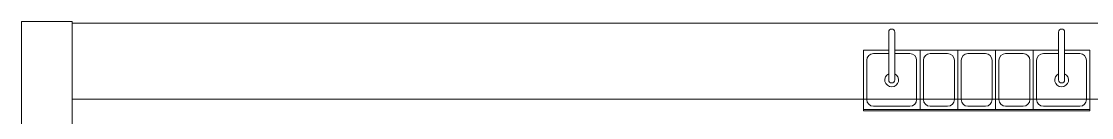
# Model space of a CAD drawing. Header units: millimetres. Extents: x 744843 to 745492, y 2520966 to 2521458.
# Drawn here: x 745442.445 to 745445.611, y 2521106.435 to 2521106.72 of the extents above; entities that cross this region are included whole.
import ezdxf

# ---------------------------------------------------------------- set-up
doc = ezdxf.new("R2010")
doc.units = ezdxf.units.MM
doc.linetypes.add('HIDDEN', pattern=[9.525, 6.35, -3.175])
for name, color, linetype, lineweight in [('A_Muebles_Cocina_2a.Etapa', 230, 'Continuous', 20), ('A_Muros', 30, 'Continuous', 20), ('A_Muros_Bajos', 31, 'Continuous', 20), ('A_Proyecciones', 192, 'HIDDEN', 20)]:
    doc.layers.add(name, color=color, linetype=linetype, lineweight=lineweight)
doc.linetypes.add('ZIGZAG', pattern='A,0.00254,-5.08,[131,ltypeshp.shx,S=5.08,R=0,X=-5.08,Y=0],-10.16,[131,ltypeshp.shx,S=5.08,R=180,X=5.08,Y=0],-5.08', length=20.32254)

# ---------------------------------------------------------------- blocks, each defined once
blk = doc.blocks.new('Cocina_Dispenser')
at = {"layer": 'A_Muebles_Cocina_2a.Etapa'}
for p, q in [((0.0748, 0.088), (0.0748, 0.2296)), ((0.0748, 0.088), (0.0748, 0.2296)), ((0.0927, 0.088), (0.0927, 0.2296)), ((0.0927, 0.088), (0.0927, 0.2296)), ((0.5773, 0.088), (0.5773, 0.2296)), ((0.5773, 0.088), (0.5773, 0.2296)), ((0.5952, 0.088), (0.5952, 0.2296)), ((0.5952, 0.088), (0.5952, 0.2296)), ((0.0748, 0.176), (0, 0.176)), ((0, -0.004), (0, 0.176)), ((0.0748, 0.176), (0, 0.176)), ((0, -0.004), (0, 0.176)), ((0.0748, 0.166), (0.03, 0.166)), ((0.0748, 0.166), (0.03, 0.166)), ((0.0927, 0.176), (0.5773, 0.176)), ((0.0927, 0.176), (0.5773, 0.176)), ((0.1375, 0.166), (0.0927, 0.166)), ((0.1375, 0.166), (0.0927, 0.166)), ((0.1675, 0), (0.1675, 0.176)), ((0.1675, 0), (0.1675, 0.176)), ((0.2492, 0.166), (0.1975, 0.166)), ((0.2492, 0.166), (0.1975, 0.166)), ((0.2792, 0), (0.2792, 0.176)), ((0.2792, 0), (0.2792, 0.176)), ((0.3608, 0.166), (0.3092, 0.166)), ((0.3608, 0.166), (0.3092, 0.166)), ((0.3908, 0.176), (0.3908, 0)), ((0.3908, 0.176), (0.3908, 0)), ((0.4725, 0.166), (0.4208, 0.166)), ((0.4725, 0.166), (0.4208, 0.166)), ((0.5025, 0.176), (0.5025, 0)), ((0.5025, 0.176), (0.5025, 0)), ((0.5773, 0.166), (0.5325, 0.166)), ((0.5773, 0.166), (0.5325, 0.166)), ((0.67, 0.176), (0.5952, 0.176)), ((0.67, 0.176), (0.5952, 0.176)), ((0.64, 0.166), (0.5952, 0.166)), ((0.64, 0.166), (0.5952, 0.166)), ((0.67, 0.176), (0.67, -0.004)), ((0.67, 0.176), (0.67, -0.004)), ((0.01, 0.146), (0.01, 0.03)), ((0.01, 0.146), (0.01, 0.03)), ((0.1575, 0.03), (0.1575, 0.146)), ((0.1575, 0.03), (0.1575, 0.146)), ((0.1775, 0.146), (0.1775, 0.03)), ((0.1775, 0.146), (0.1775, 0.03)), ((0.2692, 0.03), (0.2692, 0.146)), ((0.2692, 0.03), (0.2692, 0.146)), ((0.2892, 0.146), (0.2892, 0.03)), ((0.2892, 0.146), (0.2892, 0.03)), ((0.3808, 0.03), (0.3808, 0.146)), ((0.3808, 0.03), (0.3808, 0.146)), ((0.4008, 0.146), (0.4008, 0.03)), ((0.4008, 0.146), (0.4008, 0.03)), ((0.4925, 0.03), (0.4925, 0.146)), ((0.4925, 0.03), (0.4925, 0.146)), ((0.5125, 0.146), (0.5125, 0.03)), ((0.5125, 0.146), (0.5125, 0.03)), ((0.66, 0.03), (0.66, 0.146)), ((0.66, 0.03), (0.66, 0.146)), ((0, 0), (0.67, 0)), ((0, 0), (0.67, 0)), ((0.03, 0.01), (0.1375, 0.01)), ((0.03, 0.01), (0.1375, 0.01)), ((0.1975, 0.01), (0.2492, 0.01)), ((0.1975, 0.01), (0.2492, 0.01)), ((0.3092, 0.01), (0.3608, 0.01)), ((0.3092, 0.01), (0.3608, 0.01)), ((0.4208, 0.01), (0.4725, 0.01)), ((0.4208, 0.01), (0.4725, 0.01)), ((0.5325, 0.01), (0.64, 0.01)), ((0.5325, 0.01), (0.64, 0.01)), ((0.67, -0.004), (0, -0.004)), ((0.67, -0.004), (0, -0.004))]:
    blk.add_line(p, q, dxfattribs=at)
for centre, radius, start, end in [((0.0837, 0.2296), 0.00891, 0, 180), ((0.0837, 0.2296), 0.00891, 0, 180), ((0.5863, 0.2296), 0.00891, 0, 180), ((0.5863, 0.2296), 0.00891, 0, 180), ((0.03, 0.146), 0.02, 90, 180), ((0.03, 0.146), 0.02, 90, 180), ((0.1375, 0.146), 0.02, 360, 90), ((0.1375, 0.146), 0.02, 360, 90), ((0.1975, 0.146), 0.02, 90, 180), ((0.1975, 0.146), 0.02, 90, 180), ((0.2492, 0.146), 0.02, 360, 90), ((0.2492, 0.146), 0.02, 360, 90), ((0.3092, 0.146), 0.02, 90, 180), ((0.3092, 0.146), 0.02, 90, 180), ((0.3608, 0.146), 0.02, 360, 90), ((0.3608, 0.146), 0.02, 360, 90), ((0.4208, 0.146), 0.02, 90, 180), ((0.4208, 0.146), 0.02, 90, 180), ((0.4725, 0.146), 0.02, 360, 90), ((0.4725, 0.146), 0.02, 360, 90), ((0.5325, 0.146), 0.02, 90, 180), ((0.5325, 0.146), 0.02, 90, 180), ((0.64, 0.146), 0.02, 360, 90), ((0.64, 0.146), 0.02, 360, 90), ((0.0837, 0.088), 0.0205, 115.7833, 64.2167), ((0.0837, 0.088), 0.0205, 115.7833, 64.2167), ((0.5863, 0.088), 0.0205, 115.7833, 64.2167), ((0.5863, 0.088), 0.0205, 115.7833, 64.2167), ((0.0837, 0.088), 0.00891, 180, 0), ((0.0837, 0.088), 0.00891, 180, 0), ((0.5863, 0.088), 0.00891, 180, 0), ((0.5863, 0.088), 0.00891, 180, 0), ((0.03, 0.03), 0.02, 180, 270), ((0.03, 0.03), 0.02, 180, 270), ((0.1375, 0.03), 0.02, 270, 360), ((0.1375, 0.03), 0.02, 270, 360), ((0.1975, 0.03), 0.02, 180, 270), ((0.1975, 0.03), 0.02, 180, 270), ((0.2492, 0.03), 0.02, 270, 360), ((0.2492, 0.03), 0.02, 270, 360), ((0.3092, 0.03), 0.02, 180, 270), ((0.3092, 0.03), 0.02, 180, 270), ((0.3608, 0.03), 0.02, 270, 360), ((0.3608, 0.03), 0.02, 270, 360), ((0.4208, 0.03), 0.02, 180, 270), ((0.4208, 0.03), 0.02, 180, 270), ((0.4725, 0.03), 0.02, 270, 0), ((0.4725, 0.03), 0.02, 270, 0), ((0.5325, 0.03), 0.02, 180, 270), ((0.5325, 0.03), 0.02, 180, 270), ((0.64, 0.03), 0.02, 270, 360), ((0.64, 0.03), 0.02, 270, 360)]:
    blk.add_arc(centre, radius, start, end, dxfattribs=at)

msp = doc.modelspace()

# ---------------------------------------------------------------- linework, layer by layer
at = {"layer": 'A_Muros', "ltscale": 0.0065}
msp.add_lwpolyline([(745442.4446, 2521106.7202), (745442.5946, 2521106.7202), (745442.5946, 2521104.9151), (745442.5612, 2521104.9151), (745442.5612, 2521104.9298), (745442.5523, 2521104.9298), (745442.5523, 2521104.9289), (745442.5602, 2521104.9289, -0.414214), (745442.5603, 2521104.9288), (745442.5603, 2521104.9151), (745442.5057, 2521104.9151), (745442.5057, 2521104.9288, -0.414214), (745442.5058, 2521104.9289), (745442.5138, 2521104.9289), (745442.5138, 2521104.9298), (745442.5048, 2521104.9298), (745442.5048, 2521104.9151), (745442.4446, 2521104.9151)], format="xyb", close=True, dxfattribs=at)
at = {"layer": 'A_Muros_Bajos', "ltscale": 0.025}
msp.add_line((745448.2513, 2521106.7151), (745442.5946, 2521106.7151), dxfattribs=at)
at = {"layer": 'A_Proyecciones', "linetype": 'ZIGZAG', "ltscale": 0.01}
msp.add_line((745448.2517, 2521106.4902), (745442.5946, 2521106.4902), dxfattribs=at)
msp.add_line((745448.2517, 2521106.4902), (745442.5946, 2521106.4902), dxfattribs=at)

# ---------------------------------------------------------------- block references
at = {"layer": 'A_Muebles_Cocina_2a.Etapa', "xscale": -1}
msp.add_blockref('Cocina_Dispenser', (745445.6056, 2521106.459), dxfattribs=at)

doc.saveas('drawing.dxf')
